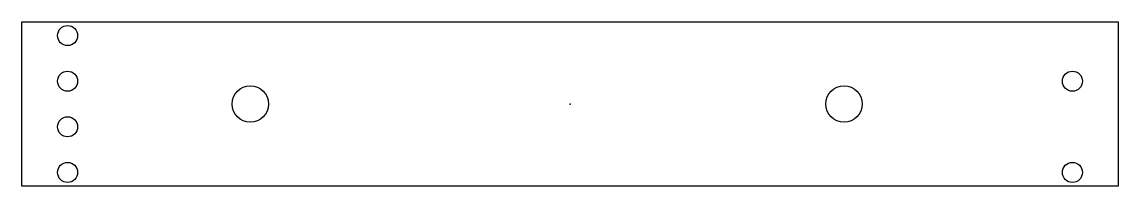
# Model space of a CAD drawing. Header units: millimetres. Extents: x -30 to 30, y -4.5 to 4.5.
import ezdxf

# ---------------------------------------------------------------- set-up
doc = ezdxf.new("R2010")
doc.units = ezdxf.units.MM
doc.layers.get('0').update_dxf_attribs({"linetype": 'CONTINUOUS'})

msp = doc.modelspace()

# ---------------------------------------------------------------- linework, layer by layer
msp.add_lwpolyline([(30, -4.5), (-30, -4.5), (-30, 4.5), (30, 4.5)], close=True)
for centre, radius in [((-27.5, 3.75), 0.55), ((-27.5, 1.25), 0.55), ((27.5, 1.25), 0.55), ((-17.5, 0), 1), ((15, 0), 1), ((-27.5, -1.25), 0.55), ((-27.5, -3.75), 0.55), ((27.5, -3.75), 0.55)]:
    msp.add_circle(centre, radius)
msp.add_point((0, 0))
msp.add_point((0, 0))

doc.saveas('drawing.dxf')
